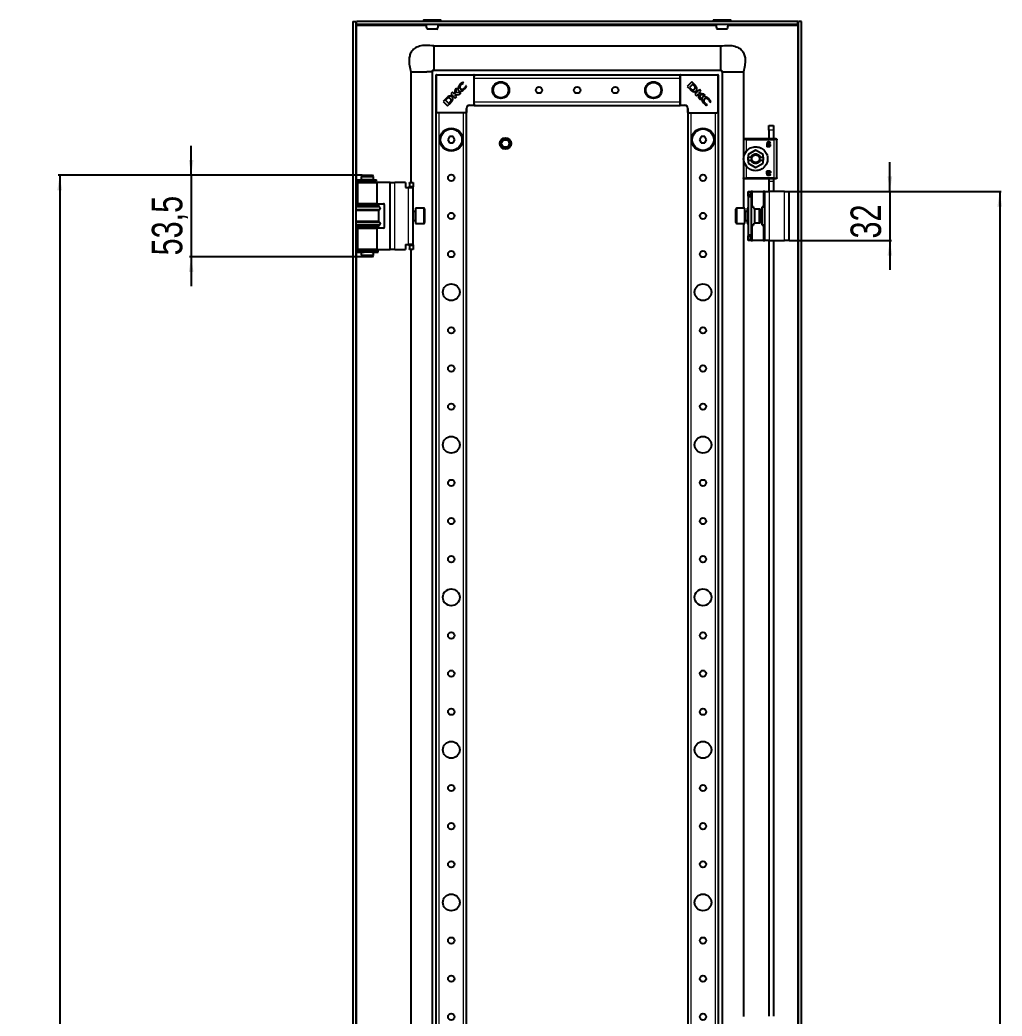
# Model space of a CAD drawing. Header units: millimetres. Extents: x -188 to 1295, y -1228 to 1043.
# Drawn here: x 651 to 1295, y 203 to 856 of the extents above; entities that cross this region are included whole.
import ezdxf

# ---------------------------------------------------------------- set-up
doc = ezdxf.new("R2010")
doc.units = ezdxf.units.MM
doc.layers.add('FORMAT', color=7, linetype='Continuous')
doc.styles.add('SLDTEXTSTYLE0', font='TXT', dxfattribs={"width": 0.75})
doc.dimstyles.new('SLDDIMSTYLE0', dxfattribs={"dimtxt": 20, "dimasz": 10, "dimexe": 0, "dimexo": 0.0625, "dimgap": 5, "dimtad": 2, "dimdec": 1, "dimrnd": 1e-09, "dimzin": 12, "dimdsep": 46, "dimtxsty": 'SLDTEXTSTYLE0', "dimsah": 1, "dimcen": 0.09, "dimadec": 0, "dimazin": 3, "dimtfac": 1, "dimtofl": 0, "dimtmove": 0, "dimatfit": 3, "dimfxl": 0, "dimfrac": 2, "dimtolj": 1, "dimtzin": 12, "dimarcsym": 0})
doc.dimstyles.new('SLDDIMSTYLE1', dxfattribs={"dimtxt": 20, "dimasz": 10, "dimexe": 0, "dimexo": 0.0625, "dimgap": 5, "dimtad": 2, "dimdec": 1, "dimrnd": 1e-09, "dimzin": 12, "dimdsep": 46, "dimtxsty": 'SLDTEXTSTYLE0', "dimsah": 1, "dimcen": 0.09, "dimadec": 0, "dimazin": 3, "dimtfac": 1, "dimtmove": 0, "dimatfit": 0, "dimfxl": 0, "dimfrac": 2, "dimtolj": 1, "dimtzin": 12, "dimarcsym": 0})

# ---------------------------------------------------------------- blocks, each defined once
blk = doc.blocks.new('_D_4')
at = {"layer": 'FORMAT'}
for p, q in [((763.21, 754.27), (763.21, 773.5)), ((875.28, 754.27), (762.21, 754.27)), ((763.21, 754.27), (763.21, 700.77)), ((875.28, 700.77), (762.21, 700.77)), ((763.21, 700.77), (763.21, 681.54))]:
    blk.add_line(p, q, dxfattribs=at)
for points in [[(763.21, 754.27), (764.74, 764.27), (761.67, 764.27)], [(763.21, 700.77), (761.67, 690.77), (764.74, 690.77)]]:
    blk.add_solid(points, dxfattribs=at)
at = {"layer": 'FORMAT', "insert": (737.42, 701.66), "char_height": 20, "attachment_point": 1, "rotation": 90, "style": 'SLDTEXTSTYLE0'}
blk.add_mtext('53,5', dxfattribs=at)
blk = doc.blocks.new('_D_5')
at = {"layer": 'FORMAT'}
for p, q in [((1155.22, 743.52), (1294.22, 743.52)), ((1293.22, 743.52), (1293.22, -988.48)), ((1155.22, -988.48), (1294.22, -988.48))]:
    blk.add_line(p, q, dxfattribs=at)
for points in [[(1293.22, 743.52), (1291.68, 733.52), (1294.75, 733.52)], [(1293.22, -988.48), (1294.75, -978.48), (1291.68, -978.48)]]:
    blk.add_solid(points, dxfattribs=at)
at = {"layer": 'FORMAT', "insert": (1267.43, -152.03), "char_height": 20, "attachment_point": 1, "rotation": 90, "style": 'SLDTEXTSTYLE0'}
blk.add_mtext('1732', dxfattribs=at)
blk = doc.blocks.new('_D_6')
at = {"layer": 'FORMAT'}
for p, q in [((1221.22, 743.52), (1221.22, 762.75)), ((1155.22, 743.52), (1222.22, 743.52)), ((1221.22, 743.52), (1221.22, 711.52)), ((1155.22, 711.52), (1222.22, 711.52)), ((1221.22, 711.52), (1221.22, 692.29))]:
    blk.add_line(p, q, dxfattribs=at)
for points in [[(1221.22, 743.52), (1222.75, 753.52), (1219.68, 753.52)], [(1221.22, 711.52), (1219.68, 701.52), (1222.75, 701.52)]]:
    blk.add_solid(points, dxfattribs=at)
at = {"layer": 'FORMAT', "insert": (1195.43, 712.74), "char_height": 20, "attachment_point": 1, "rotation": 90, "style": 'SLDTEXTSTYLE0'}
blk.add_mtext('32', dxfattribs=at)
blk = doc.blocks.new('_D_7')
at = {"layer": 'FORMAT'}
for p, q in [((875.28, 754.27), (676.04, 754.27)), ((677.04, 754.27), (677.04, -999.23)), ((875.28, -999.23), (676.04, -999.23))]:
    blk.add_line(p, q, dxfattribs=at)
for points in [[(677.04, 754.27), (675.5, 744.27), (678.58, 744.27)], [(677.04, -999.23), (678.58, -989.23), (675.5, -989.23)]]:
    blk.add_solid(points, dxfattribs=at)
at = {"layer": 'FORMAT', "insert": (651.26, -163.12), "char_height": 20, "attachment_point": 1, "rotation": 90, "style": 'SLDTEXTSTYLE0'}
blk.add_mtext('1753,5', dxfattribs=at)

msp = doc.modelspace()

# ---------------------------------------------------------------- linework, layer by layer
at = {"color": 7, "linetype": 'Continuous', "lineweight": 25}
for p, q in [((915.46, 855.77), (915.46, 855.02)), ((915.71, 856.02), (926.71, 856.02)), ((926.96, 855.02), (926.96, 855.77)), ((1105.46, 855.77), (1105.46, 855.02)), ((1105.71, 856.02), (1114.22, 856.02)), ((1114.22, 856.02), (1116.71, 856.02)), ((1116.96, 855.02), (1116.96, 855.77)), ((869.21, 855.02), (869.21, -1099.98)), ((869.21, 855.02), (871.21, 855.02)), ((871.21, 855.02), (871.21, -1099.98)), ((871.51, 853.02), (871.51, 855.02)), ((1160.91, 855.02), (871.51, 855.02)), ((1160.91, 853.02), (871.51, 853.02)), ((871.81, 852.42), (871.61, 853.02)), ((1160.82, 853.02), (1160.61, 852.42)), ((1160.91, 853.02), (1160.91, 855.02)), ((1163.21, 855.02), (1161.21, 855.02)), ((1161.21, -1099.98), (1161.21, 855.02)), ((1163.21, -1099.98), (1163.21, 855.02)), ((922.21, 839.02), (922.21, 823.18)), ((922.21, 839.02), (1110.21, 839.02)), ((922.21, 823.02), (1110.21, 823.02)), ((907.21, 822.02), (908.19, 822.02)), ((907.21, 822.02), (907.21, 749.52)), ((908.19, 822.02), (910.64, 822.02)), ((910.64, 822.02), (914.21, 822.02)), ((914.21, 822.02), (917.78, 822.02)), ((921.21, 822.02), (921.21, -1066.98)), ((923.71, 795.32), (923.71, 819.72)), ((924.01, 820.02), (948.41, 820.02)), ((948.71, 819.72), (948.71, 820.02)), ((948.71, 820.02), (1083.71, 820.02)), ((948.71, 819.72), (948.71, 818.93)), ((948.71, 817.82), (948.71, 818.93)), ((948.71, 802.22), (948.71, 817.82)), ((1083.71, 819.72), (1083.71, 820.02)), ((1083.71, 818.93), (1083.71, 819.72)), ((1083.71, 817.82), (1083.71, 818.93)), ((1083.71, 802.22), (1083.71, 817.82)), ((1084.01, 820.02), (1108.41, 820.02)), ((1108.71, 819.72), (1108.71, 795.32)), ((1111.21, 822.02), (1111.21, -1066.98)), ((1125.21, 822.02), (1125.21, 777.7)), ((936.29, 810.56), (935.8, 807.29)), ((937.08, 811.35), (936.29, 810.56)), ((936.61, 808.25), (937.08, 811.35)), ((941.65, 814.48), (941.31, 815.16)), ((941.51, 814.34), (941.65, 814.48)), ((943.46, 812.9), (943.35, 812.8)), ((943.71, 812.39), (943.46, 812.9)), ((1091.32, 815.37), (1088.36, 812.41)), ((1088.36, 812.41), (1090.25, 810.53)), ((1092.02, 813.85), (1089.84, 811.67)), ((1089.84, 811.67), (1090.52, 811.01)), ((1090.25, 810.53), (1090.27, 810.51)), ((1093.31, 813.38), (1091.32, 815.37)), ((1092.76, 813.13), (1092.02, 813.85)), ((1096.32, 810.37), (1093.36, 807.41)), ((1097.37, 809.32), (1096.32, 810.37)), ((930.35, 804.62), (928.36, 802.63)), ((930.6, 804.07), (929.88, 803.33)), ((929.88, 803.33), (932.06, 801.15)), ((934.41, 808.68), (933.36, 807.63)), ((933.36, 807.63), (936.32, 804.67)), ((935.8, 807.29), (934.41, 808.68)), ((936.14, 806.97), (938.8, 807.15)), ((937.38, 805.73), (936.14, 806.97)), ((936.32, 804.67), (937.38, 805.73)), ((940.08, 808.43), (936.61, 808.25)), ((938.8, 807.15), (940.08, 808.43)), ((1093.36, 807.41), (1094.42, 806.35)), ((1094.42, 806.35), (1095.66, 807.6)), ((1095.66, 807.6), (1095.84, 804.94)), ((1095.84, 804.94), (1097.12, 803.65)), ((1095.98, 807.93), (1097.37, 809.32)), ((1099.24, 807.45), (1095.98, 807.93)), ((1096.94, 807.12), (1100.04, 806.65)), ((1097.12, 803.65), (1096.94, 807.12)), ((1100.04, 806.65), (1099.24, 807.45)), ((928.36, 802.63), (931.32, 799.67)), ((931.32, 799.67), (933.21, 801.56)), ((932.06, 801.15), (932.72, 801.83)), ((933.21, 801.56), (933.23, 801.58)), ((943.71, 798.02), (943.71, 795.32)), ((948.41, 800.02), (945.71, 800.02)), ((948.71, 801.11), (948.71, 802.22)), ((948.71, 801.11), (948.71, 800.32)), ((948.71, 800.02), (948.71, 800.32)), ((948.71, 800.02), (1083.71, 800.02)), ((1083.71, 801.11), (1083.71, 802.22)), ((1083.71, 800.32), (1083.71, 801.11)), ((1083.71, 800.02), (1083.71, 800.32)), ((1086.71, 800.02), (1084.01, 800.02)), ((1088.71, 795.32), (1088.71, 798.02)), ((1101.08, 800.02), (1101.59, 800.27)), ((1101.59, 800.27), (1101.48, 800.38)), ((1103.03, 802.22), (1103.17, 802.08)), ((1103.17, 802.08), (1103.85, 802.42)), ((923.71, -1039.98), (923.71, 795.02)), ((924.01, 795.02), (923.71, 795.02)), ((924.66, 795.02), (924.01, 795.02)), ((925.71, 795.02), (924.66, 795.02)), ((941.71, 795.02), (925.71, 795.02)), ((942.76, 795.02), (941.71, 795.02)), ((943.41, 795.02), (942.76, 795.02)), ((943.71, 795.02), (943.41, 795.02)), ((943.71, -1039.98), (943.71, 795.02)), ((1088.71, 795.02), (1088.71, -1039.98)), ((1088.71, 795.02), (1089.01, 795.02)), ((1089.66, 795.02), (1089.01, 795.02)), ((1089.66, 795.02), (1090.71, 795.02)), ((1090.71, 795.02), (1106.71, 795.02)), ((1106.71, 795.02), (1107.76, 795.02)), ((1108.41, 795.02), (1107.76, 795.02)), ((1108.41, 795.02), (1108.71, 795.02)), ((1108.71, 795.02), (1108.71, -1039.98)), ((1141.91, 786.72), (1144.91, 786.72)), ((1141.91, 783.72), (1141.91, 786.72)), ((1141.91, 783.72), (1141.91, 778.02)), ((1144.91, 786.72), (1144.91, 783.72)), ((1144.91, 783.72), (1144.91, 778.02)), ((932.56, 779.52), (931.4, 777.52)), ((931.4, 777.52), (932.56, 775.52)), ((934.86, 779.52), (932.56, 779.52)), ((936.02, 777.52), (934.86, 779.52)), ((934.86, 775.52), (936.02, 777.52)), ((1097.56, 779.52), (1096.4, 777.52)), ((1096.4, 777.52), (1097.56, 775.52)), ((1099.86, 779.52), (1097.56, 779.52)), ((1101.02, 777.52), (1099.86, 779.52)), ((1099.86, 775.52), (1101.02, 777.52)), ((1125.21, 777.52), (1125.21, 752.52)), ((1145.21, 778.02), (1127.21, 778.02)), ((1145.81, 778.02), (1145.56, 778.02)), ((1147.21, 752.52), (1147.21, 777.52)), ((932.56, 775.52), (934.86, 775.52)), ((1097.56, 775.52), (1099.86, 775.52)), ((1133.21, 770.74), (1128.26, 767.88)), ((1138.16, 767.88), (1133.21, 770.74)), ((1140.65, 774.98), (1140.65, 773.11)), ((1141.11, 773.11), (1141.11, 773.39)), ((1141.18, 774.73), (1141.18, 774.95)), ((1141.56, 774.73), (1141.18, 774.73)), ((1141.18, 774.37), (1141.61, 774.37)), ((1141.18, 773.79), (1141.18, 774.37)), ((1126.04, 768.15), (1127.55, 770.4)), ((1128.26, 767.88), (1128.26, 766.02)), ((1128.26, 764.02), (1128.26, 766.02)), ((1128.26, 766.02), (1130.22, 766.02)), ((1128.26, 764.02), (1128.26, 762.16)), ((1128.26, 764.02), (1130.22, 764.02)), ((1130.92, 766.02), (1130.22, 766.02)), ((1130.22, 764.02), (1130.92, 764.02)), ((1136.2, 766.02), (1135.5, 766.02)), ((1135.5, 764.02), (1136.2, 764.02)), ((1136.2, 766.02), (1138.16, 766.02)), ((1136.2, 764.02), (1138.16, 764.02)), ((1138.16, 766.02), (1138.16, 767.88)), ((1138.16, 766.02), (1138.16, 764.02)), ((1138.16, 762.16), (1138.16, 764.02)), ((1127.55, 759.64), (1126.04, 761.9)), ((1128.26, 762.16), (1133.21, 759.31)), ((1133.21, 759.31), (1138.16, 762.16)), ((871.56, 751.22), (871.56, 750.32)), ((871.56, 751.22), (884.45, 751.22)), ((875.29, 754.27), (874.71, 753.27)), ((874.71, 753.27), (874.71, 751.27)), ((882.71, 753.27), (874.71, 753.27)), ((879.47, 751.27), (874.71, 751.27)), ((875.21, 751.27), (875.21, 751.22)), ((875.29, 754.27), (882.13, 754.27)), ((882.71, 751.27), (879.47, 751.27)), ((882.71, 753.27), (882.13, 754.27)), ((882.21, 751.22), (882.21, 751.27)), ((882.71, 751.27), (882.71, 753.27)), ((884.45, 751.22), (884.54, 751.22)), ((884.54, 750.32), (884.54, 751.22)), ((884.54, 751.22), (884.74, 751.22)), ((884.74, 750.32), (884.74, 751.22)), ((1125.21, 752.35), (1125.21, 732.52)), ((1127.21, 752.02), (1145.21, 752.02)), ((1140.65, 755.06), (1140.65, 756.93)), ((1141.11, 756.93), (1141.11, 756.65)), ((1141.18, 755.67), (1141.18, 756.26)), ((1141.61, 755.67), (1141.18, 755.67)), ((1141.56, 755.32), (1141.18, 755.32)), ((1141.18, 755.32), (1141.18, 755.1)), ((1141.91, 752.09), (1141.91, 750.22)), ((1144.91, 752.09), (1144.91, 750.22)), ((1145.56, 752.02), (1145.81, 752.02)), ((871.56, 750.32), (884.45, 750.32)), ((872.26, 749.52), (872.26, 735.52)), ((872.26, 749.52), (885.16, 749.52)), ((874.71, 750.27), (874.71, 749.52)), ((879.47, 750.27), (874.71, 750.27)), ((875.21, 750.32), (875.21, 750.27)), ((882.71, 750.27), (879.47, 750.27)), ((882.21, 750.27), (882.21, 750.32)), ((882.71, 749.52), (882.71, 750.27)), ((884.45, 750.32), (884.54, 750.32)), ((884.54, 750.32), (884.74, 750.32)), ((885.16, 735.52), (885.16, 749.52)), ((893.26, 749.52), (885.16, 749.52)), ((893.76, 749.52), (893.26, 749.52)), ((893.76, 705.52), (893.76, 749.52)), ((893.76, 749.52), (896.76, 749.52)), ((903.76, 749.52), (896.76, 749.52)), ((903.76, 749.52), (903.76, 746.22)), ((903.76, 746.22), (905.76, 746.22)), ((905.76, 746.22), (908.76, 746.22)), ((906.26, 749.52), (908.76, 749.52)), ((906.26, 749.02), (906.26, 749.52)), ((906.26, 749.02), (906.26, 747.02)), ((906.26, 746.52), (906.26, 747.02)), ((908.76, 746.52), (906.26, 746.52)), ((906.26, 746.52), (906.26, 746.22)), ((908.76, 749.52), (908.76, 749.02)), ((908.76, 749.02), (908.76, 747.02)), ((908.76, 747.02), (908.76, 746.52)), ((908.76, 746.22), (908.76, 746.52)), ((908.76, 708.82), (908.76, 746.22)), ((1141.91, 750.22), (1141.91, 743.52)), ((1144.91, 750.22), (1144.91, 743.52)), ((1128.21, 743.52), (1130.21, 743.52)), ((1128.21, 742.52), (1128.21, 743.52)), ((1128.21, 741.52), (1128.21, 742.52)), ((1128.21, 740.52), (1128.21, 741.52)), ((1130.21, 740.52), (1128.21, 740.52)), ((1128.21, 740.52), (1128.21, 740.02)), ((1130.21, 740.02), (1128.21, 740.02)), ((1128.21, 740.02), (1128.21, 715.02)), ((1130.21, 743.52), (1130.21, 742.52)), ((1131.21, 743.52), (1130.21, 743.52)), ((1130.21, 741.52), (1130.21, 742.52)), ((1130.21, 741.52), (1130.21, 740.52)), ((1130.21, 740.52), (1130.21, 740.02)), ((1130.21, 740.02), (1130.21, 715.02)), ((1131.21, 743.52), (1138.21, 743.52)), ((1139.21, 743.52), (1138.21, 743.52)), ((1139.21, 743.52), (1142.21, 743.52)), ((1139.21, 711.52), (1139.21, 743.52)), ((1152.21, 743.52), (1142.21, 743.52)), ((1152.21, 743.52), (1155.21, 743.52)), ((1155.21, 711.52), (1155.21, 743.52)), ((871.21, 734.52), (886.21, 734.52)), ((886.21, 733.92), (871.21, 733.92)), ((885.16, 735.52), (872.26, 735.52)), ((874.71, 735.52), (874.71, 734.52)), ((882.71, 734.52), (882.71, 735.52)), ((885.16, 735.52), (889.26, 735.52)), ((886.21, 733.92), (886.21, 734.52)), ((886.91, 733.23), (886.21, 733.92)), ((886.21, 731.12), (886.91, 731.81)), ((889.76, 735.02), (889.76, 720.02)), ((915.66, 732.52), (910.26, 732.52)), ((910.26, 732.52), (910.26, 722.52)), ((916.26, 731.92), (916.26, 723.12)), ((1120.21, 725.27), (1120.21, 731.92)), ((1126.21, 732.52), (1120.81, 732.52)), ((1126.21, 724.96), (1126.21, 732.52)), ((1128.21, 732.52), (1127.71, 732.52)), ((1127.71, 732.52), (1127.71, 731.31)), ((1130.21, 733.52), (1131.21, 733.52)), ((1131.91, 733.52), (1131.21, 733.52)), ((1131.91, 733.52), (1131.91, 733.07)), ((1135.84, 732.02), (1132.71, 732.02)), ((1132.71, 723.02), (1132.71, 732.02)), ((1136.71, 731.52), (1135.84, 732.02)), ((1135.84, 723.02), (1135.84, 732.02)), ((1136.71, 723.52), (1136.71, 731.52)), ((1137.51, 721.52), (1137.51, 733.52)), ((1138.21, 733.52), (1137.51, 733.52)), ((1138.21, 733.52), (1139.21, 733.52)), ((886.21, 731.12), (871.21, 731.12)), ((886.21, 723.92), (886.21, 731.12)), ((910.01, 730.52), (908.76, 730.52)), ((1120.21, 723.12), (1120.21, 725.27)), ((1126.21, 722.52), (1126.21, 724.96)), ((1127.71, 730.52), (1126.46, 730.52)), ((1127.71, 731.31), (1127.71, 722.52)), ((886.21, 723.92), (871.21, 723.92)), ((886.21, 721.12), (871.21, 721.12)), ((871.21, 720.52), (886.21, 720.52)), ((872.26, 719.52), (872.26, 705.52)), ((872.26, 719.52), (885.16, 719.52)), ((874.71, 720.52), (874.71, 719.52)), ((882.71, 719.52), (882.71, 720.52)), ((885.16, 705.52), (885.16, 719.52)), ((889.26, 719.52), (885.16, 719.52)), ((886.91, 723.24), (886.21, 723.92)), ((886.21, 721.12), (886.91, 721.81)), ((886.21, 720.52), (886.21, 721.12)), ((908.76, 724.52), (910.01, 724.52)), ((910.26, 722.52), (915.66, 722.52)), ((1120.81, 722.52), (1126.21, 722.52)), ((1125.21, 722.52), (1125.21, 202.7)), ((1126.46, 724.52), (1127.71, 724.52)), ((1127.71, 722.52), (1128.21, 722.52)), ((1131.21, 721.52), (1130.21, 721.52)), ((1131.21, 721.52), (1131.91, 721.52)), ((1131.91, 721.97), (1131.91, 721.52)), ((1132.71, 723.02), (1135.84, 723.02)), ((1135.84, 723.02), (1136.71, 723.52)), ((1137.51, 721.52), (1138.21, 721.52)), ((1139.21, 721.52), (1138.21, 721.52)), ((1130.21, 715.02), (1128.21, 715.02)), ((1128.21, 715.02), (1128.21, 714.52)), ((1128.21, 713.52), (1128.21, 714.52)), ((1128.21, 714.52), (1130.21, 714.52)), ((1128.21, 712.52), (1128.21, 713.52)), ((1128.21, 711.52), (1128.21, 712.52)), ((1130.21, 715.02), (1130.21, 714.52)), ((1130.21, 714.52), (1130.21, 713.52)), ((1130.21, 712.52), (1130.21, 713.52)), ((1130.21, 712.52), (1130.21, 711.52)), ((885.16, 705.52), (872.26, 705.52)), ((874.71, 705.52), (874.71, 704.77)), ((882.71, 704.77), (882.71, 705.52)), ((885.16, 705.52), (893.26, 705.52)), ((893.26, 705.52), (893.76, 705.52)), ((896.76, 705.52), (893.76, 705.52)), ((896.76, 705.52), (903.76, 705.52)), ((903.76, 708.82), (905.76, 708.82)), ((903.76, 708.82), (903.76, 705.52)), ((908.76, 708.82), (905.76, 708.82)), ((906.26, 708.82), (906.26, 708.52)), ((906.26, 708.52), (908.76, 708.52)), ((906.26, 708.02), (906.26, 708.52)), ((906.26, 708.02), (906.26, 706.02)), ((906.26, 705.52), (906.26, 706.02)), ((908.76, 705.52), (906.26, 705.52)), ((907.21, 705.52), (907.21, 174.52)), ((908.76, 708.52), (908.76, 708.82)), ((908.76, 708.52), (908.76, 708.02)), ((908.76, 708.02), (908.76, 706.02)), ((908.76, 706.02), (908.76, 705.52)), ((1130.21, 711.52), (1128.21, 711.52)), ((1130.21, 711.52), (1131.21, 711.52)), ((1138.21, 711.52), (1131.21, 711.52)), ((1138.21, 711.52), (1139.21, 711.52)), ((1142.21, 711.52), (1139.21, 711.52)), ((1141.91, 711.52), (1141.91, 203.02)), ((1142.21, 711.52), (1152.21, 711.52)), ((1144.91, 711.52), (1144.91, 203.02)), ((1155.21, 711.52), (1152.21, 711.52)), ((871.56, 704.72), (871.56, 703.82)), ((871.56, 704.72), (875.56, 704.72)), ((871.56, 703.82), (875.56, 703.82)), ((879.47, 704.77), (874.71, 704.77)), ((874.71, 703.77), (874.71, 701.77)), ((879.47, 703.77), (874.71, 703.77)), ((874.71, 701.77), (875.29, 700.77)), ((874.71, 701.77), (879.47, 701.77)), ((875.21, 704.77), (875.21, 704.72)), ((875.21, 703.82), (875.21, 703.77)), ((879.36, 700.77), (875.29, 700.77)), ((875.56, 704.72), (876.2, 704.72)), ((875.56, 703.82), (876.2, 703.82)), ((876.2, 704.72), (876.54, 704.72)), ((876.2, 703.82), (876.54, 703.82)), ((876.54, 703.82), (876.54, 704.72)), ((876.54, 704.72), (876.54, 704.72)), ((876.54, 703.82), (876.54, 703.82)), ((882.13, 700.77), (879.36, 700.77)), ((882.71, 704.77), (879.47, 704.77)), ((882.71, 703.77), (879.47, 703.77)), ((879.47, 701.77), (882.71, 701.77)), ((881.64, 704.72), (881.64, 703.82)), ((881.64, 704.72), (881.66, 704.72)), ((881.64, 703.82), (881.66, 703.82)), ((881.66, 704.72), (882.95, 704.72)), ((881.66, 703.82), (882.95, 703.82)), ((882.13, 700.77), (882.71, 701.77)), ((882.21, 704.72), (882.21, 704.77)), ((882.21, 703.77), (882.21, 703.82)), ((882.71, 701.77), (882.71, 703.77)), ((882.95, 704.72), (883.68, 704.72)), ((882.95, 703.82), (883.68, 703.82)), ((883.68, 704.72), (885.86, 704.72)), ((883.68, 703.82), (885.86, 703.82)), ((885.86, 703.82), (885.86, 704.72))]:
    msp.add_line(p, q, dxfattribs=at)
at = {"color": 8, "linetype": 'Continuous', "lineweight": 18}
for p, q in [((926.96, 855.77), (915.46, 855.77)), ((1114.36, 855.77), (1105.46, 855.77)), ((1116.96, 855.77), (1114.36, 855.77)), ((871.81, 751.22), (871.81, 852.42)), ((871.81, 852.42), (917.24, 852.42)), ((925.18, 852.42), (1107.24, 852.42)), ((1115.18, 852.42), (1160.61, 852.42)), ((1160.61, 852.42), (1160.61, -1097.38)), ((924.01, 819.72), (923.71, 819.72)), ((924.01, 819.72), (924.01, 820.02)), ((924.01, 819.72), (924.01, 795.32)), ((948.41, 819.72), (924.01, 819.72)), ((948.41, 820.02), (948.41, 819.72)), ((948.41, 800.32), (948.41, 819.72)), ((948.71, 819.72), (948.41, 819.72)), ((948.71, 817.82), (1083.71, 817.82)), ((1084.01, 819.72), (1083.71, 819.72)), ((1084.01, 819.72), (1084.01, 820.02)), ((1084.01, 819.72), (1084.01, 800.32)), ((1108.41, 819.72), (1084.01, 819.72)), ((1108.41, 819.72), (1108.41, 820.02)), ((1108.41, 795.32), (1108.41, 819.72)), ((1108.41, 819.72), (1108.71, 819.72)), ((943.41, 795.32), (943.41, 798.02)), ((943.71, 798.02), (943.41, 798.02)), ((945.71, 800.32), (948.41, 800.32)), ((945.71, 800.02), (945.71, 800.32)), ((948.71, 800.32), (948.41, 800.32)), ((948.41, 800.32), (948.41, 800.02)), ((948.71, 802.22), (1083.71, 802.22)), ((1084.01, 800.32), (1083.71, 800.32)), ((1084.01, 800.32), (1086.71, 800.32)), ((1084.01, 800.02), (1084.01, 800.32)), ((1086.71, 800.02), (1086.71, 800.32)), ((1088.71, 798.02), (1089.01, 798.02)), ((1089.01, 798.02), (1089.01, 795.32)), ((924.01, 795.32), (923.71, 795.32)), ((924.01, 795.32), (943.41, 795.32)), ((924.01, 795.32), (924.01, 795.02)), ((925.71, -1039.98), (925.71, 795.02)), ((941.71, -1039.98), (941.71, 795.02)), ((943.41, 795.32), (943.41, 795.02)), ((943.71, 795.32), (943.41, 795.32)), ((1089.01, 795.32), (1088.71, 795.32)), ((1089.01, 795.32), (1108.41, 795.32)), ((1089.01, 795.02), (1089.01, 795.32)), ((1090.71, 795.02), (1090.71, -1039.98)), ((1106.71, 795.02), (1106.71, -1039.98)), ((1108.41, 795.02), (1108.41, 795.32)), ((1108.71, 795.32), (1108.41, 795.32)), ((1144.91, 783.72), (1141.91, 783.72)), ((1127.21, 770.08), (1127.21, 777.52)), ((1127.21, 777.52), (1145.21, 777.52)), ((1145.21, 777.52), (1145.21, 752.52)), ((1127.21, 752.52), (1127.21, 759.96)), ((1133.21, 762.52), (1133.21, 761.87)), ((884.45, 751.22), (884.45, 750.32)), ((1145.21, 752.52), (1127.21, 752.52)), ((871.81, 734.52), (871.81, 750.32)), ((893.26, 749.52), (893.26, 705.52)), ((896.76, 705.52), (896.76, 749.52)), ((905.76, 708.82), (905.76, 746.22)), ((908.76, 749.02), (906.26, 749.02)), ((906.26, 747.02), (908.76, 747.02)), ((1141.91, 750.22), (1144.91, 750.22)), ((1130.21, 742.52), (1128.21, 742.52)), ((1128.21, 741.52), (1130.21, 741.52)), ((1131.21, 733.52), (1131.21, 743.52)), ((1138.21, 743.52), (1138.21, 733.52)), ((1142.21, 711.52), (1142.21, 743.52)), ((1152.21, 711.52), (1152.21, 743.52)), ((886.91, 733.23), (871.21, 733.23)), ((886.91, 731.81), (871.21, 731.81)), ((915.66, 722.52), (915.66, 732.52)), ((1120.81, 732.52), (1120.81, 724.96)), ((910.01, 730.11), (910.01, 730.52)), ((910.01, 724.52), (910.01, 730.11)), ((1120.81, 724.96), (1120.81, 722.52)), ((1126.46, 730.52), (1126.46, 724.52)), ((886.91, 723.24), (871.21, 723.24)), ((886.91, 721.81), (871.21, 721.81)), ((871.81, 704.72), (871.81, 720.52)), ((1131.21, 711.52), (1131.21, 721.52)), ((1138.21, 721.52), (1138.21, 711.52)), ((1130.21, 713.52), (1128.21, 713.52)), ((1128.21, 712.52), (1130.21, 712.52)), ((908.76, 708.02), (906.26, 708.02)), ((906.26, 706.02), (908.76, 706.02)), ((871.81, 176.22), (871.81, 703.82)), ((875.56, 704.72), (875.56, 703.82)), ((876.2, 704.72), (876.2, 703.82)), ((876.54, 704.72), (876.54, 703.82)), ((881.66, 704.72), (881.66, 703.82)), ((882.95, 704.72), (882.95, 703.82)), ((883.68, 704.72), (883.68, 703.82))]:
    msp.add_line(p, q, dxfattribs=at)
at = {"color": 7, "linetype": 'Continuous', "lineweight": 25}
for centre, radius in [((966.21, 810.02), 5.5), ((966.21, 810.02), 5), ((991.21, 810.02), 2.1), ((1016.21, 810.02), 2.1), ((1041.21, 810.02), 2.1), ((1066.21, 810.02), 5.5), ((1066.21, 810.02), 5), ((933.71, 777.52), 7.5), ((933.71, 777.52), 7), ((1098.71, 777.52), 7.5), ((1098.71, 777.52), 7), ((969.21, 775.02), 3.75), ((969.21, 775.02), 3), ((969.21, 775.02), 2.5), ((933.71, 752.52), 2.1), ((1098.71, 752.52), 2.1), ((933.71, 727.52), 2.1), ((1098.71, 727.52), 2.1), ((933.71, 702.52), 2.1), ((1098.71, 702.52), 2.1), ((933.71, 677.52), 5.5), ((1098.71, 677.52), 5.5), ((933.71, 652.52), 2.1), ((1098.71, 652.52), 2.1), ((933.71, 627.52), 2.1), ((1098.71, 627.52), 2.1), ((933.71, 602.52), 2.1), ((1098.71, 602.52), 2.1), ((933.71, 577.52), 5.5), ((1098.71, 577.52), 5.5), ((933.71, 552.52), 2.1), ((1098.71, 552.52), 2.1), ((933.71, 527.52), 2.1), ((1098.71, 527.52), 2.1), ((933.71, 502.52), 2.1), ((1098.71, 502.52), 2.1), ((933.71, 477.52), 5.5), ((1098.71, 477.52), 5.5), ((933.71, 452.52), 2.1), ((1098.71, 452.52), 2.1), ((933.71, 427.52), 2.1), ((1098.71, 427.52), 2.1), ((933.71, 402.52), 2.1), ((1098.71, 402.52), 2.1), ((933.71, 377.52), 5.5), ((1098.71, 377.52), 5.5), ((933.71, 352.52), 2.1), ((1098.71, 352.52), 2.1), ((933.71, 327.52), 2.1), ((1098.71, 327.52), 2.1), ((933.71, 302.52), 2.1), ((1098.71, 302.52), 2.1), ((933.71, 277.52), 5.5), ((1098.71, 277.52), 5.5), ((933.71, 252.52), 2.1), ((1098.71, 252.52), 2.1), ((933.71, 227.52), 2.1), ((1098.71, 227.52), 2.1), ((933.71, 202.52), 2.1), ((1098.71, 202.52), 2.1)]:
    msp.add_circle(centre, radius, dxfattribs=at)
at = {"color": 8, "linetype": 'Continuous', "lineweight": 18}
for centre in [(966.21, 810.02), (1066.21, 810.02)]:
    msp.add_circle(centre, 5.3, dxfattribs=at)
at = {"color": 7, "linetype": 'Continuous', "lineweight": 25}
for centre, radius, start, end in [((915.71, 855.77), 0.25, 90, 180), ((926.71, 855.77), 0.25, 0, 90), ((1105.71, 855.77), 0.25, 90, 180), ((1116.71, 855.77), 0.25, 0, 90), ((918.1, 850.52), 0.5, 195.31604, 270.02276), ((924.32, 850.52), 0.5, 269.99815, 345.40011), ((1108.1, 850.52), 0.5, 195.24646, 270.04596), ((1114.32, 850.52), 0.5, 269.96367, 344.83397), ((924.01, 819.72), 0.3, 90, 180), ((948.41, 819.72), 0.3, 360, 90), ((1084.01, 819.72), 0.3, 90, 180), ((1108.41, 819.72), 0.3, 0, 90), ((941.22, 812.02), 1.97, 128.45405, 215.887), ((940.78, 812.43), 1.94, 233.30966, 322.34638), ((1088.29, 808.95), 6.12, 36.98881, 43.07444), ((1090.1, 809.72), 4.87, 20.34448, 48.77765), ((934.01, 801.41), 4.87, 110.34448, 138.77765), ((934.78, 799.6), 6.12, 126.98881, 133.07444), ((1101.12, 802.95), 1.94, 143.30966, 232.34638), ((1100.71, 802.51), 1.97, 38.45405, 125.887), ((945.71, 798.02), 2, 90, 180), ((948.41, 800.32), 0.3, 270, 360), ((1084.01, 800.32), 0.3, 180, 270), ((1086.71, 798.02), 2, 0, 90), ((924.01, 795.32), 0.3, 180, 270), ((943.41, 795.32), 0.3, 270, 0), ((1089.01, 795.32), 0.3, 180, 270), ((1108.41, 795.32), 0.3, 270, 0), ((886.21, 732.52), 1, 314.427, 45.573), ((889.26, 735.02), 0.5, 0, 90), ((915.66, 731.92), 0.6, 0, 90), ((1120.81, 731.92), 0.6, 90, 180), ((910.01, 730.77), 0.25, 270, 360), ((1126.46, 730.77), 0.25, 180, 270), ((886.21, 722.52), 1, 314.427, 45.573), ((889.26, 720.02), 0.5, 270, 0), ((910.01, 724.27), 0.25, 0, 90), ((915.66, 723.12), 0.6, 270, 360), ((1120.81, 723.12), 0.6, 180, 270), ((1126.46, 724.27), 0.25, 90, 180)]:
    msp.add_arc(centre, radius, start, end, dxfattribs=at)
at = {"color": 8, "linetype": 'Continuous', "lineweight": 18}
for centre, start, end in [((945.71, 798.02), 90, 180), ((1086.71, 798.02), 0, 90)]:
    msp.add_arc(centre, 2.3, start, end, dxfattribs=at)
at = {"color": 7, "linetype": 'Continuous', "lineweight": 25}
for points, knots in [([(871.51, 853.32), (871.48, 853.4), (871.37, 853.72), (871.25, 854.29), (871.22, 854.77), (871.21, 855.02)], [0, 0, 0, 0, 0.141742, 0.566203, 1, 1, 1, 1]), ([(871.51, 853.02), (871.56, 853.02), (871.61, 852.96), (871.71, 852.73), (871.76, 852.58), (871.81, 852.42)], [0, 0, 0, 0, 0.5, 0.5, 1, 1, 1, 1]), ([(917.19, 853.02), (917.19, 852.89), (917.21, 851.97), (917.43, 851.11), (917.62, 850.37)], [0, 0, 0, 0, 0.14185, 1, 1, 1, 1]), ([(919.51, 850.02), (919.32, 850.02), (918.85, 850.02), (918.3, 850.02), (918.17, 850.02), (918.11, 850.02)], [0, 0, 0, 0, 0.256553, 0.627981, 1, 1, 1, 1]), ([(924.32, 850.02), (924.28, 850.02), (924.2, 850.02), (923.64, 850.02), (922.83, 850.02), (921.84, 850.02), (920.78, 850.02), (919.99, 850.02), (919.6, 850.02), (919.51, 850.02)], [0, 0, 0, 0, 0.158514, 0.317278, 0.475863, 0.634247, 0.792477, 0.950708, 1, 1, 1, 1]), ([(924.8, 850.37), (924.99, 851.11), (925.21, 851.97), (925.23, 852.89), (925.23, 853.02)], [0, 0, 0, 0, 0.85815, 1, 1, 1, 1]), ([(1107.19, 853.02), (1107.19, 852.89), (1107.21, 851.97), (1107.43, 851.11), (1107.62, 850.37)], [0, 0, 0, 0, 0.14185, 1, 1, 1, 1]), ([(1114.28, 850.02), (1114.29, 850.02), (1114.34, 850.02), (1114.06, 850.02), (1113.54, 850.02), (1112.82, 850.02), (1111.97, 850.02), (1110.9, 850.02), (1109.88, 850.02), (1109, 850.02), (1108.39, 850.02), (1108.09, 850.02), (1108.13, 850.02), (1108.14, 850.02)], [0, 0, 0, 0, 0.03384, 0.141254, 0.248698, 0.315774, 0.423314, 0.530846, 0.63821, 0.745706, 0.853372, 0.960917, 1, 1, 1, 1]), ([(1114.8, 850.37), (1114.99, 851.11), (1115.21, 851.97), (1115.23, 852.89), (1115.23, 853.02)], [0, 0, 0, 0, 0.85815, 1, 1, 1, 1]), ([(1160.61, 852.42), (1160.66, 852.58), (1160.71, 852.73), (1160.81, 852.96), (1160.86, 853.02), (1160.91, 853.02)], [0, 0, 0, 0, 0.5, 0.5, 1, 1, 1, 1]), ([(1161.21, 855.02), (1161.19, 854.64), (1161.15, 854.07), (1160.97, 853.5), (1160.91, 853.3)], [0, 0, 0, 0, 0.662931, 1, 1, 1, 1]), ([(922.21, 839.02), (920.48, 839.19), (917.34, 839.49), (913.02, 838.98), (909.58, 837.55), (907.37, 835.23), (906.29, 832.47), (905.97, 829.42), (906.26, 825.86), (906.88, 823.37), (907.21, 822.02)], [0, 0, 0, 0, 0.176713, 0.320911, 0.440308, 0.54837, 0.6374, 0.738878, 0.858543, 1, 1, 1, 1]), ([(1110.21, 839.02), (1111.94, 839.19), (1115.08, 839.49), (1119.4, 838.98), (1122.84, 837.55), (1125.05, 835.23), (1126.14, 832.47), (1126.46, 829.42), (1126.16, 825.86), (1125.54, 823.37), (1125.21, 822.02)], [0, 0, 0, 0, 0.176713, 0.320911, 0.440308, 0.54837, 0.6374, 0.738878, 0.858543, 1, 1, 1, 1]), ([(1110.21, 839.02), (1110.21, 838.99), (1110.21, 838.93), (1110.21, 838.28), (1110.21, 836.82), (1110.21, 834.63), (1110.21, 832.63), (1110.21, 831.02), (1110.21, 829.41), (1110.21, 827.41), (1110.21, 825.23), (1110.21, 823.72), (1110.21, 823.32), (1110.21, 823.18)], [0, 0, 0, 0, 0.069165, 0.1363, 0.267291, 0.398282, 0.465417, 0.534583, 0.603748, 0.670883, 0.801874, 0.932865, 1, 1, 1, 1]), ([(921.17, 822.02), (921.19, 822.16), (921.22, 822.4), (921.35, 822.6), (921.47, 822.69), (921.52, 822.8), (921.54, 822.87), (921.56, 822.92), (921.57, 822.96), (921.59, 822.99), (921.62, 823.04), (921.68, 823.09), (921.8, 823.16), (921.99, 823.19), (922.13, 823.19), (922.21, 823.18)], [0, 0, 0, 0, 0.2334106, 0.4185463, 0.5493508, 0.5950261, 0.6313287, 0.6471113, 0.6619944, 0.6766392, 0.6917419, 0.7255627, 0.7667935, 0.8726273, 1, 1, 1, 1]), ([(921.21, 822.02), (921.36, 822.25), (921.63, 822.65), (922.03, 822.91), (922.21, 823.02)], [0, 0, 0, 0, 0.561561, 1, 1, 1, 1]), ([(1110.21, 823.18), (1110.31, 823.17), (1110.45, 823.15), (1110.61, 823.08), (1110.69, 823.03), (1110.75, 822.96), (1110.79, 822.89), (1110.81, 822.82), (1110.88, 822.64), (1111.05, 822.56), (1111.2, 822.33), (1111.23, 822.13), (1111.25, 822.02)], [0, 0, 0, 0, 0.146823, 0.202041, 0.247643, 0.28691, 0.323569, 0.360785, 0.40083, 0.628513, 0.79432, 1, 1, 1, 1]), ([(1111.21, 822.02), (1111.06, 822.25), (1110.79, 822.65), (1110.39, 822.91), (1110.21, 823.02)], [0, 0, 0, 0, 0.561561, 1, 1, 1, 1]), ([(921.1, 822.02), (921.07, 822.02), (920.98, 822.02), (920.53, 822.02), (920.23, 822.02)], [0, 0, 0, 0, 0.356727, 1, 1, 1, 1]), ([(1111.32, 822.02), (1111.35, 822.02), (1111.44, 822.02), (1111.89, 822.02), (1112.19, 822.02)], [0, 0, 0, 0, 0.350861, 1, 1, 1, 1]), ([(939.58, 813.93), (939.25, 813.55), (938.64, 812.86), (938.08, 811.69), (937.95, 810.75), (938.1, 810.11), (938.28, 809.87), (938.37, 809.76)], [0, 0, 0, 0, 0.315674, 0.58952, 0.813199, 0.909026, 1, 1, 1, 1]), ([(938.37, 809.76), (938.54, 809.62), (938.87, 809.34), (939.57, 809.18), (940.44, 809.31), (941.52, 809.87), (942.21, 810.51), (942.61, 810.88)], [0, 0, 0, 0, 0.130532, 0.266031, 0.423997, 0.666819, 1, 1, 1, 1]), ([(941.31, 815.16), (940.98, 814.98), (940.34, 814.64), (939.82, 814.15), (939.58, 813.93)], [0, 0, 0, 0, 0.5368, 1, 1, 1, 1]), ([(939.99, 813.57), (940.25, 813.79), (940.7, 814.16), (941.27, 814.29), (941.51, 814.34)], [0, 0, 0, 0, 0.5796082, 1, 1, 1, 1]), ([(943.35, 812.8), (943.21, 812.48), (942.94, 811.91), (942.51, 811.45), (942.32, 811.24)], [0, 0, 0, 0, 0.5476433, 1, 1, 1, 1]), ([(942.61, 810.88), (942.85, 811.15), (943.28, 811.61), (943.58, 812.16), (943.71, 812.39)], [0, 0, 0, 0, 0.577653, 1, 1, 1, 1]), ([(1090.27, 810.51), (1090.34, 810.43), (1090.5, 810.28), (1090.67, 810.13), (1090.75, 810.05)], [0, 0, 0, 0, 0.486421, 1, 1, 1, 1]), ([(1090.52, 811.01), (1090.72, 810.82), (1091.08, 810.47), (1091.62, 810.15), (1092.07, 810.08), (1092.41, 810.15), (1092.77, 810.34), (1092.98, 810.54), (1093.09, 810.64)], [0, 0, 0, 0, 0.274676, 0.503042, 0.607381, 0.716579, 0.843412, 1, 1, 1, 1]), ([(1090.75, 810.05), (1090.9, 809.91), (1091.17, 809.67), (1091.46, 809.46), (1091.6, 809.37)], [0, 0, 0, 0, 0.55183, 1, 1, 1, 1]), ([(1091.6, 809.37), (1091.8, 809.26), (1092.19, 809.06), (1092.82, 808.94), (1093.41, 808.98), (1093.95, 809.18), (1094.38, 809.54), (1094.68, 810.05), (1094.79, 810.71), (1094.71, 811.17), (1094.66, 811.41)], [0, 0, 0, 0, 0.138091, 0.265455, 0.384013, 0.496103, 0.605759, 0.71979, 0.847662, 1, 1, 1, 1]), ([(1093.09, 810.64), (1093.19, 810.74), (1093.35, 810.91), (1093.53, 811.19), (1093.62, 811.46), (1093.62, 811.79), (1093.47, 812.19), (1093.28, 812.47), (1093.18, 812.63)], [0, 0, 0, 0, 0.176808, 0.319231, 0.43938, 0.552395, 0.749205, 1, 1, 1, 1]), ([(933.09, 804.4), (932.99, 804.5), (932.82, 804.66), (932.54, 804.84), (932.27, 804.93), (931.94, 804.94), (931.54, 804.78), (931.26, 804.59), (931.1, 804.49)], [0, 0, 0, 0, 0.176808, 0.319231, 0.43938, 0.552395, 0.749205, 1, 1, 1, 1]), ([(934.36, 802.91), (934.47, 803.11), (934.68, 803.5), (934.79, 804.13), (934.75, 804.72), (934.55, 805.26), (934.19, 805.69), (933.68, 805.99), (933.02, 806.1), (932.57, 806.02), (932.32, 805.97)], [0, 0, 0, 0, 0.138091, 0.265455, 0.384013, 0.496103, 0.605759, 0.71979, 0.847662, 1, 1, 1, 1]), ([(932.72, 801.83), (932.91, 802.03), (933.26, 802.39), (933.59, 802.93), (933.65, 803.38), (933.58, 803.72), (933.39, 804.08), (933.2, 804.29), (933.09, 804.4)], [0, 0, 0, 0, 0.274676, 0.503042, 0.607381, 0.716579, 0.843412, 1, 1, 1, 1]), ([(1098.45, 805.36), (1098.31, 805.19), (1098.03, 804.86), (1097.86, 804.16), (1098, 803.29), (1098.56, 802.21), (1099.2, 801.52), (1099.57, 801.13)], [0, 0, 0, 0, 0.130532, 0.266031, 0.423997, 0.666819, 1, 1, 1, 1]), ([(1102.62, 804.15), (1102.24, 804.48), (1101.55, 805.1), (1100.38, 805.65), (1099.44, 805.79), (1098.79, 805.63), (1098.56, 805.45), (1098.45, 805.36)], [0, 0, 0, 0, 0.315674, 0.58952, 0.813199, 0.909026, 1, 1, 1, 1]), ([(1102.26, 803.74), (1102.47, 803.48), (1102.85, 803.03), (1102.98, 802.46), (1103.03, 802.22)], [0, 0, 0, 0, 0.579608, 1, 1, 1, 1]), ([(1103.85, 802.42), (1103.67, 802.76), (1103.33, 803.39), (1102.84, 803.91), (1102.62, 804.15)], [0, 0, 0, 0, 0.5368, 1, 1, 1, 1]), ([(933.23, 801.58), (933.3, 801.65), (933.46, 801.81), (933.61, 801.98), (933.68, 802.06)], [0, 0, 0, 0, 0.486421, 1, 1, 1, 1]), ([(933.68, 802.06), (933.82, 802.21), (934.06, 802.48), (934.27, 802.77), (934.36, 802.91)], [0, 0, 0, 0, 0.55183, 1, 1, 1, 1]), ([(1099.57, 801.13), (1099.84, 800.88), (1100.3, 800.45), (1100.85, 800.15), (1101.08, 800.02)], [0, 0, 0, 0, 0.5776526, 1, 1, 1, 1]), ([(1101.48, 800.38), (1101.17, 800.52), (1100.6, 800.79), (1100.14, 801.22), (1099.93, 801.41)], [0, 0, 0, 0, 0.547643, 1, 1, 1, 1]), ([(1141.76, 776.02), (1141.62, 776.01), (1141.39, 776), (1141.11, 775.91), (1140.92, 775.79), (1140.78, 775.62), (1140.67, 775.35), (1140.66, 775.13), (1140.65, 774.98)], [0, 0, 0, 0, 0.250089, 0.382495, 0.500259, 0.622163, 0.750133, 1, 1, 1, 1]), ([(1140.65, 773.11), (1140.65, 773.1), (1140.65, 773.08), (1140.67, 773.07), (1140.69, 773.04), (1140.77, 773.02), (1140.84, 773.02), (1140.88, 773.02)], [0, 0, 0, 0, 0.124881, 0.183376, 0.250934, 0.500336, 1, 1, 1, 1]), ([(1140.88, 773.02), (1140.93, 773.02), (1140.99, 773.02), (1141.07, 773.04), (1141.1, 773.06), (1141.11, 773.08), (1141.11, 773.1), (1141.11, 773.11)], [0, 0, 0, 0, 0.499718, 0.749437, 0.810587, 0.875078, 1, 1, 1, 1]), ([(1141.11, 773.39), (1141.23, 773.28), (1141.42, 773.11), (1141.7, 773), (1141.86, 772.97), (1141.94, 772.96), (1141.99, 772.96)], [0, 0, 0, 0, 0.499113, 0.749325, 0.874665, 1, 1, 1, 1]), ([(1141.18, 774.95), (1141.18, 775.03), (1141.19, 775.17), (1141.25, 775.34), (1141.32, 775.45), (1141.43, 775.53), (1141.55, 775.58), (1141.69, 775.61), (1141.78, 775.61), (1141.82, 775.61)], [0, 0, 0, 0, 0.250023, 0.382539, 0.499802, 0.620838, 0.749652, 0.874777, 1, 1, 1, 1]), ([(1141.9, 773.37), (1141.83, 773.38), (1141.69, 773.39), (1141.43, 773.53), (1141.28, 773.68), (1141.18, 773.79)], [0, 0, 0, 0, 0.249939, 0.499864, 1, 1, 1, 1]), ([(1142.95, 773.81), (1142.94, 773.88), (1142.93, 774.04), (1142.84, 774.26), (1142.68, 774.44), (1142.42, 774.6), (1142.03, 774.71), (1141.72, 774.72), (1141.56, 774.73)], [0, 0, 0, 0, 0.125049, 0.249886, 0.370856, 0.49982, 0.749609, 1, 1, 1, 1]), ([(1141.61, 774.37), (1141.71, 774.37), (1141.89, 774.36), (1142.12, 774.3), (1142.26, 774.21), (1142.35, 774.11), (1142.41, 773.98), (1142.41, 773.89), (1142.42, 773.84)], [0, 0, 0, 0, 0.279652, 0.500248, 0.629485, 0.750186, 0.875763, 1, 1, 1, 1]), ([(1142.83, 775.52), (1142.83, 775.58), (1142.83, 775.66), (1142.76, 775.75), (1142.63, 775.84), (1142.3, 775.97), (1141.98, 776), (1141.76, 776.02)], [0, 0, 0, 0, 0.124693, 0.187182, 0.249773, 0.500039, 1, 1, 1, 1]), ([(1141.82, 775.61), (1141.98, 775.59), (1142.22, 775.56), (1142.48, 775.44), (1142.6, 775.37), (1142.67, 775.33), (1142.71, 775.32), (1142.73, 775.32)], [0, 0, 0, 0, 0.4987, 0.749508, 0.874949, 0.946783, 1, 1, 1, 1]), ([(1142.42, 773.84), (1142.41, 773.78), (1142.4, 773.68), (1142.34, 773.56), (1142.27, 773.49), (1142.19, 773.43), (1142.1, 773.4), (1142, 773.38), (1141.94, 773.38), (1141.9, 773.37)], [0, 0, 0, 0, 0.2491681, 0.3736348, 0.4993903, 0.6193944, 0.7496557, 0.8747703, 1, 1, 1, 1]), ([(1141.99, 772.96), (1142.11, 772.97), (1142.29, 772.98), (1142.52, 773.07), (1142.67, 773.16), (1142.79, 773.29), (1142.92, 773.5), (1142.93, 773.68), (1142.95, 773.81)], [0, 0, 0, 0, 0.25007, 0.379181, 0.500499, 0.62417, 0.750842, 1, 1, 1, 1]), ([(1142.73, 775.32), (1142.74, 775.32), (1142.75, 775.32), (1142.77, 775.33), (1142.79, 775.34), (1142.8, 775.37), (1142.82, 775.41), (1142.82, 775.45), (1142.83, 775.49), (1142.83, 775.51), (1142.83, 775.52)], [0, 0, 0, 0, 0.128825, 0.180169, 0.243397, 0.36986, 0.499864, 0.749649, 0.843476, 1, 1, 1, 1]), ([(1127.21, 759.96), (1126.92, 760.34), (1126.35, 761.09), (1125.8, 762.34), (1125.45, 763.62), (1125.32, 765.02), (1125.45, 766.43), (1125.8, 767.71), (1126.36, 768.95), (1126.93, 769.71), (1127.21, 770.08)], [0, 0, 0, 0, 0.125762, 0.25037, 0.375307, 0.500139, 0.62481, 0.749763, 0.874888, 1, 1, 1, 1]), ([(1140.65, 756.93), (1140.65, 756.94), (1140.65, 756.96), (1140.67, 756.98), (1140.69, 757), (1140.77, 757.02), (1140.84, 757.02), (1140.88, 757.02)], [0, 0, 0, 0, 0.124884, 0.186377, 0.250914, 0.500322, 1, 1, 1, 1]), ([(1141.76, 754.02), (1141.69, 754.02), (1141.54, 754.03), (1141.32, 754.06), (1141.11, 754.13), (1140.92, 754.25), (1140.78, 754.42), (1140.67, 754.69), (1140.66, 754.92), (1140.65, 755.06)], [0, 0, 0, 0, 0.1252554, 0.2504368, 0.3830659, 0.5004929, 0.622629, 0.7502495, 1, 1, 1, 1]), ([(1140.88, 757.02), (1140.93, 757.02), (1140.99, 757.02), (1141.05, 757), (1141.08, 756.99), (1141.1, 756.98), (1141.11, 756.96), (1141.11, 756.94), (1141.11, 756.93)], [0, 0, 0, 0, 0.499162, 0.644242, 0.749698, 0.813605, 0.875217, 1, 1, 1, 1]), ([(1141.11, 756.65), (1141.23, 756.76), (1141.42, 756.93), (1141.73, 757.06), (1141.9, 757.07), (1141.99, 757.08)], [0, 0, 0, 0, 0.499364, 0.749701, 1, 1, 1, 1]), ([(1141.18, 756.26), (1141.28, 756.36), (1141.43, 756.52), (1141.66, 756.63), (1141.79, 756.66), (1141.87, 756.67), (1141.9, 756.67)], [0, 0, 0, 0, 0.499765, 0.749504, 0.874771, 1, 1, 1, 1]), ([(1141.18, 755.1), (1141.18, 755.05), (1141.18, 754.96), (1141.21, 754.83), (1141.25, 754.7), (1141.32, 754.59), (1141.43, 754.51), (1141.6, 754.44), (1141.73, 754.44), (1141.82, 754.43)], [0, 0, 0, 0, 0.125295, 0.250514, 0.383518, 0.50035, 0.621938, 0.750243, 1, 1, 1, 1]), ([(1142.95, 756.24), (1142.94, 756.2), (1142.94, 756.12), (1142.91, 755.96), (1142.84, 755.78), (1142.68, 755.6), (1142.41, 755.44), (1142.03, 755.33), (1141.72, 755.32), (1141.56, 755.32)], [0, 0, 0, 0, 0.0626366, 0.1252782, 0.2500723, 0.3748405, 0.4999941, 0.7496958, 1, 1, 1, 1]), ([(1142.42, 756.2), (1142.41, 756.15), (1142.41, 756.06), (1142.35, 755.93), (1142.26, 755.83), (1142.12, 755.74), (1141.89, 755.68), (1141.71, 755.67), (1141.61, 755.67)], [0, 0, 0, 0, 0.124446, 0.249795, 0.37, 0.499734, 0.719932, 1, 1, 1, 1]), ([(1142.83, 754.52), (1142.83, 754.49), (1142.83, 754.44), (1142.81, 754.36), (1142.76, 754.29), (1142.63, 754.2), (1142.3, 754.07), (1141.98, 754.04), (1141.76, 754.02)], [0, 0, 0, 0, 0.062686, 0.125173, 0.187628, 0.250185, 0.500314, 1, 1, 1, 1]), ([(1141.82, 754.43), (1141.98, 754.45), (1142.29, 754.47), (1142.55, 754.68), (1142.71, 754.72), (1142.73, 754.73)], [0, 0, 0, 0, 0.498852, 0.946609, 1, 1, 1, 1]), ([(1141.9, 756.67), (1141.97, 756.66), (1142.07, 756.66), (1142.19, 756.61), (1142.27, 756.55), (1142.34, 756.48), (1142.39, 756.39), (1142.41, 756.3), (1142.41, 756.23), (1142.42, 756.2)], [0, 0, 0, 0, 0.2496231, 0.3771401, 0.499734, 0.6227303, 0.7498125, 0.8748762, 1, 1, 1, 1]), ([(1141.99, 757.08), (1142.11, 757.07), (1142.29, 757.06), (1142.52, 756.98), (1142.67, 756.88), (1142.79, 756.75), (1142.92, 756.54), (1142.93, 756.36), (1142.95, 756.24)], [0, 0, 0, 0, 0.25007, 0.379559, 0.500499, 0.624556, 0.750843, 1, 1, 1, 1]), ([(1142.73, 754.73), (1142.74, 754.73), (1142.75, 754.72), (1142.77, 754.71), (1142.79, 754.7), (1142.8, 754.68), (1142.83, 754.62), (1142.83, 754.56), (1142.83, 754.52)], [0, 0, 0, 0, 0.13107, 0.182437, 0.243796, 0.371388, 0.500442, 1, 1, 1, 1]), ([(1132.71, 732.02), (1132.54, 732.17), (1132.19, 732.48), (1131.99, 733.05), (1131.63, 733.35), (1131.29, 733.48), (1130.93, 733.45), (1130.58, 733.26), (1130.33, 732.9), (1130.25, 732.6), (1130.21, 732.45)], [0, 0, 0, 0, 0.185676, 0.371025, 0.466937, 0.562172, 0.656347, 0.751553, 0.873842, 1, 1, 1, 1]), ([(1130.21, 722.59), (1130.25, 722.44), (1130.33, 722.14), (1130.58, 721.78), (1130.93, 721.59), (1131.29, 721.56), (1131.63, 721.69), (1131.99, 721.99), (1132.19, 722.56), (1132.54, 722.87), (1132.71, 723.02)], [0, 0, 0, 0, 0.126158, 0.248447, 0.343653, 0.437828, 0.533063, 0.628975, 0.814324, 1, 1, 1, 1])]:
    msp.add_open_spline(points, degree=3, knots=knots, dxfattribs=at)
at = {"color": 8, "linetype": 'Continuous', "lineweight": 18}
for points, knots in [([(917.65, 850.4), (917.64, 850.4), (917.58, 850.4), (917.89, 850.4), (918.47, 850.4), (919.02, 850.4), (919.24, 850.4)], [0, 0, 0, 0, 0.0832709, 0.4242844, 0.7647248, 1, 1, 1, 1]), ([(919.24, 850.4), (919.35, 850.4), (919.8, 850.4), (920.32, 850.4), (921.12, 850.4), (921.94, 850.4), (923.08, 850.4), (924.03, 850.4), (924.62, 850.4), (924.87, 850.4), (924.8, 850.4), (924.79, 850.4)], [0, 0, 0, 0, 0.048751, 0.204942, 0.205393, 0.362034, 0.518827, 0.675799, 0.832923, 0.989778, 1, 1, 1, 1]), ([(1107.66, 850.4), (1107.65, 850.4), (1107.6, 850.4), (1107.95, 850.4), (1108.65, 850.4), (1109.67, 850.4), (1110.86, 850.4), (1112.09, 850.4), (1113.07, 850.4), (1113.9, 850.4), (1114.5, 850.4), (1114.83, 850.4), (1114.77, 850.4), (1114.76, 850.4)], [0, 0, 0, 0, 0.038891, 0.14638, 0.253973, 0.361383, 0.468681, 0.576165, 0.683665, 0.750707, 0.858068, 0.965424, 1, 1, 1, 1])]:
    msp.add_open_spline(points, degree=3, knots=knots, dxfattribs=at)
at = {"color": 7, "linetype": 'Continuous', "lineweight": 25}
for points in [[(920.23, 822.02), (919.9, 822.02), (919.24, 822.02), (918.27, 822.02), (917.78, 822.02)], [(1112.19, 822.02), (1112.52, 822.02), (1113.18, 822.02), (1114.16, 822.02), (1114.64, 822.02)], [(1114.64, 822.02), (1115.2, 822.02), (1116.33, 822.02), (1117.58, 822.02), (1118.21, 822.02)], [(1118.21, 822.02), (1118.84, 822.02), (1120.09, 822.02), (1121.22, 822.02), (1121.78, 822.02)], [(1121.78, 822.02), (1122.27, 822.02), (1123.24, 822.02), (1123.9, 822.02), (1124.23, 822.02)], [(1124.23, 822.02), (1124.52, 822.02), (1125.08, 822.02), (1125.17, 822.02), (1125.21, 822.02)], [(1125.71, 778.02), (1125.64, 778.01), (1125.51, 778), (1125.35, 777.88), (1125.23, 777.72), (1125.22, 777.59), (1125.21, 777.52)], [(1127.21, 778.02), (1127.01, 778.02), (1126.62, 778.02), (1126.12, 778.02), (1125.78, 778.02), (1125.73, 778.02), (1125.71, 778.02)], [(1146.71, 778.02), (1146.69, 778.02), (1146.64, 778.02), (1146.3, 778.02), (1145.8, 778.02), (1145.41, 778.02), (1145.21, 778.02)], [(1146.71, 778.02), (1146.78, 778.01), (1146.91, 778), (1147.07, 777.88), (1147.19, 777.72), (1147.2, 777.59), (1147.21, 777.52)], [(1127.21, 770.08), (1127.6, 770.5), (1128.39, 771.32), (1129.88, 772.19), (1131.5, 772.76), (1132.64, 772.84), (1133.21, 772.87)], [(1133.21, 772.87), (1134.24, 772.75), (1136.29, 772.52), (1138.91, 770.7), (1140.65, 768.11), (1141.26, 765.02), (1140.65, 761.94), (1138.91, 759.34), (1136.29, 757.52), (1134.24, 757.29), (1133.21, 757.17)], [(1130.22, 766.02), (1130.36, 766.32), (1130.62, 766.92), (1131.34, 767.62), (1132.23, 768.07), (1133.21, 768.22), (1134.19, 768.07), (1135.08, 767.62), (1135.8, 766.92), (1136.07, 766.32), (1136.2, 766.02)], [(1133.21, 761.87), (1132.88, 761.9), (1132.23, 761.96), (1131.34, 762.43), (1130.62, 763.12), (1130.36, 763.72), (1130.22, 764.02)], [(1130.92, 764.02), (1130.86, 764.18), (1130.74, 764.5), (1130.69, 765.02), (1130.74, 765.54), (1130.86, 765.86), (1130.92, 766.02)], [(1130.92, 766.02), (1131.03, 766.23), (1131.26, 766.66), (1131.82, 767.14), (1132.49, 767.46), (1132.97, 767.5), (1133.21, 767.52)], [(1133.21, 762.52), (1132.97, 762.54), (1132.49, 762.58), (1131.82, 762.9), (1131.26, 763.38), (1131.03, 763.81), (1130.92, 764.02)], [(1133.21, 767.52), (1133.45, 767.5), (1133.94, 767.46), (1134.6, 767.14), (1135.16, 766.66), (1135.39, 766.23), (1135.5, 766.02)], [(1136.2, 764.02), (1136.07, 763.72), (1135.8, 763.12), (1135.08, 762.43), (1134.19, 761.96), (1133.54, 761.9), (1133.21, 761.87)], [(1135.5, 764.02), (1135.39, 763.81), (1135.16, 763.38), (1134.6, 762.9), (1133.94, 762.58), (1133.45, 762.54), (1133.21, 762.52)], [(1135.5, 766.02), (1135.56, 765.86), (1135.68, 765.54), (1135.73, 765.02), (1135.68, 764.5), (1135.56, 764.18), (1135.5, 764.02)], [(1133.21, 757.17), (1132.64, 757.21), (1131.5, 757.28), (1129.88, 757.85), (1128.39, 758.72), (1127.6, 759.55), (1127.21, 759.96)], [(1125.71, 752.02), (1125.64, 752.03), (1125.51, 752.04), (1125.35, 752.16), (1125.23, 752.32), (1125.22, 752.46), (1125.21, 752.52)], [(1125.71, 752.02), (1125.73, 752.02), (1125.78, 752.02), (1126.12, 752.02), (1126.62, 752.02), (1127.01, 752.02), (1127.21, 752.02)], [(1145.21, 752.02), (1145.41, 752.02), (1145.8, 752.02), (1146.3, 752.02), (1146.64, 752.02), (1146.69, 752.02), (1146.71, 752.02)], [(1147.21, 752.52), (1147.2, 752.46), (1147.19, 752.32), (1147.07, 752.16), (1146.91, 752.04), (1146.78, 752.03), (1146.71, 752.02)]]:
    msp.add_open_spline(points, degree=3, dxfattribs=at)
at = {"color": 8, "linetype": 'Continuous', "lineweight": 18}
for points in [[(1127.21, 777.52), (1126.95, 777.52), (1126.42, 777.52), (1125.76, 777.52), (1125.3, 777.52), (1125.24, 777.52), (1125.21, 777.52)], [(1127.21, 778.02), (1127.21, 778.01), (1127.21, 778), (1127.21, 777.88), (1127.21, 777.72), (1127.21, 777.59), (1127.21, 777.52)], [(1145.21, 777.52), (1145.21, 777.59), (1145.21, 777.72), (1145.21, 777.88), (1145.21, 778), (1145.21, 778.01), (1145.21, 778.02)], [(1147.21, 777.52), (1147.18, 777.52), (1147.12, 777.52), (1146.66, 777.52), (1146, 777.52), (1145.47, 777.52), (1145.21, 777.52)], [(1125.21, 752.52), (1125.24, 752.52), (1125.3, 752.52), (1125.76, 752.52), (1126.42, 752.52), (1126.95, 752.52), (1127.21, 752.52)], [(1127.21, 752.52), (1127.21, 752.46), (1127.21, 752.32), (1127.21, 752.16), (1127.21, 752.04), (1127.21, 752.03), (1127.21, 752.02)], [(1145.21, 752.02), (1145.21, 752.03), (1145.21, 752.04), (1145.21, 752.16), (1145.21, 752.32), (1145.21, 752.46), (1145.21, 752.52)], [(1145.21, 752.52), (1145.47, 752.52), (1146, 752.52), (1146.66, 752.52), (1147.12, 752.52), (1147.18, 752.52), (1147.21, 752.52)]]:
    msp.add_open_spline(points, degree=3, dxfattribs=at)

# ---------------------------------------------------------------- dimensions: what is measured, and where the dimension line sits
at = {"layer": 'FORMAT'}
for base, p1, p2, dimstyle, picture, middle in [((763.21, 700.77), (875.29, 754.27), (875.29, 700.77), 'SLDDIMSTYLE1', '_D_4', (763.21, 727.52)), ((1221.22, 711.52), (1155.21, 743.52), (1155.21, 711.52), 'SLDDIMSTYLE1', '_D_6', (1221.22, 727.52)), ((677.04, -999.23), (875.29, 754.27), (875.29, -999.23), 'SLDDIMSTYLE0', '_D_7', (677.04, -122.48)), ((1293.22, -988.48), (1155.21, 743.52), (1155.21, -988.48), 'SLDDIMSTYLE0', '_D_5', (1293.22, -122.48))]:
    dim = msp.add_linear_dim(base=base, p1=p1, p2=p2, angle=90, dimstyle=dimstyle, dxfattribs=at)
    dim.commit()
    dim.dimension.update_dxf_attribs({"geometry": picture, "text_midpoint": middle, "dimtype": 160})

doc.saveas('drawing.dxf')
